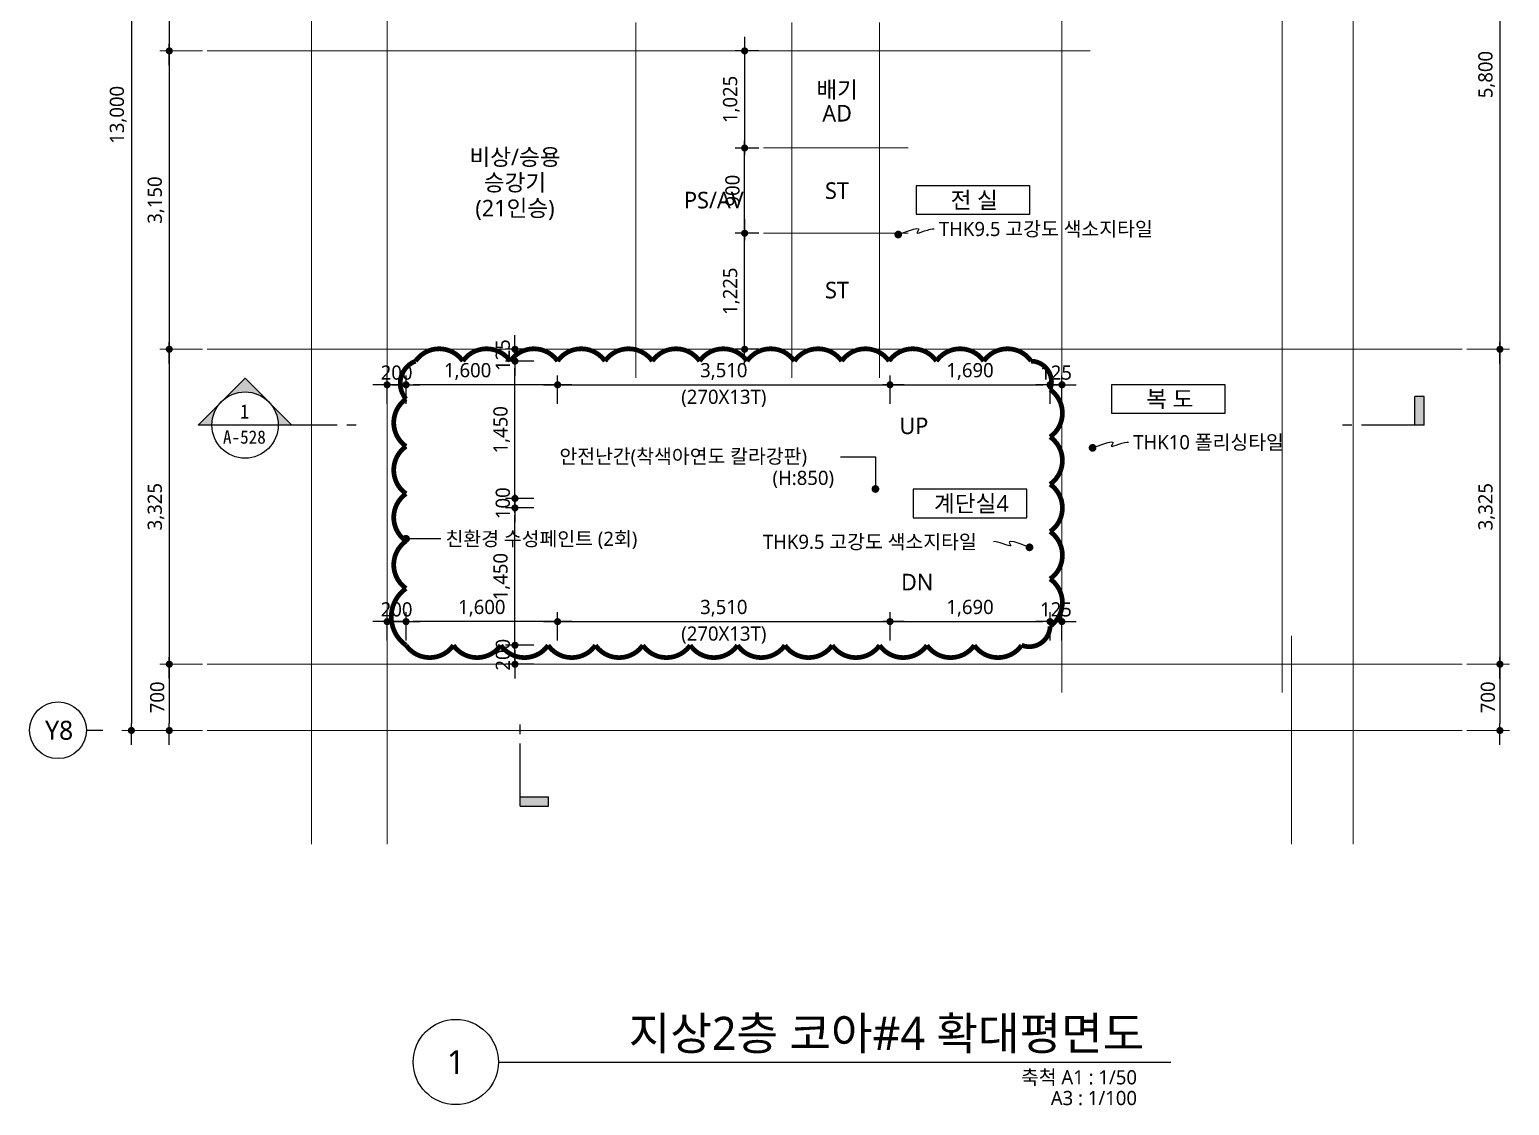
# Model space of a CAD drawing. Header units: millimetres. Extents: x 1424731 to 1631737, y 707248 to 849681.
# Drawn here: x 1509412 to 1525037, y 747948 to 759306 of the extents above; entities that cross this region are included whole.
import ezdxf
from ezdxf.enums import TextEntityAlignment as Align

# ---------------------------------------------------------------- set-up
doc = ezdxf.new("R2010")
doc.units = ezdxf.units.MM
doc.header["$MEASUREMENT"] = 0
doc.linetypes.add('CEN', pattern=[62, 60, -1, 0, -1])
doc.layers.get('0').update_dxf_attribs({"linetype": 'CONTINUOUS'})
for name, color, linetype, lineweight in [('A-AXIS-BUBL', 7, 'CONTINUOUS', 25), ('A-CNTL', 1, 'CEN', 15), ('A-DIMS', 7, 'CONTINUOUS', 25), ('A-MKXS-LEAD', 7, 'CONTINUOUS', 25), ('A-MKXS-MAK1', 3, 'CONTINUOUS', 25), ('A-MKXS-TEXT1', 3, 'CONTINUOUS', 25), ('A-MKXS-TEXT2', 7, 'CONTINUOUS', 25), ('A-MKXX-NAME', 3, 'CONTINUOUS', 25), ('A-MKXX-SYMB', 7, 'CONTINUOUS', 25), ('A-XXXX-SYMB', 7, 'CONTINUOUS', 25), ('A-XXXX-TXT1', 3, 'CONTINUOUS', 25), ('A-XXXX-TXT2', 3, 'CONTINUOUS', 25), ('REV-202205', 20, 'CONTINUOUS', 25)]:
    doc.layers.add(name, color=color, linetype=linetype, lineweight=lineweight)
doc.styles.add('HY울릉도L', font='')
doc.styles.add('돋움체', font='')
doc.styles.add('맑은고딕', font='malgun.ttf')
doc.styles.get('HY울릉도L').set_extended_font_data('HYwulM')
doc.styles.get('돋움체').set_extended_font_data('DotumChe')
doc.dimstyles.new('CDIM', dxfattribs={"dimtxt": 3, "dimasz": 1.5, "dimexe": 2, "dimexo": 1, "dimgap": 1, "dimtad": 1, "dimdec": 0, "dimrnd": 0.5, "dimzin": 0, "dimdsep": 32, "dimlunit": 6, "dimtxsty": 'HY울릉도L', "dimblk1": '_CIDOT', "dimblk2": '_CIDOT', "dimsah": 1, "dimcen": 5.5, "dimclrd": 2, "dimclre": 2, "dimclrt": 7, "dimadec": 0, "dimazin": 0, "dimtfac": 1, "dimtdec": 0, "dimtix": 1, "dimtmove": 2, "dimatfit": 1, "dimldrblk": '_CIDOT', "dimfxl": 1, "dimtolj": 1, "dimtzin": 0, "dimlwd": -1, "dimarcsym": 0})

# ---------------------------------------------------------------- blocks, each defined once
blk = doc.blocks.new('_CIDOT')
at = {"color": 0, "linetype": 'ByBlock'}
blk.add_line((2, 0), (-1, 0), dxfattribs=at)
at = {"color": 0, "linetype": 'ByBlock', "const_width": 0.5}
blk.add_lwpolyline([(-0.25, 0, 1), (0.25, 0, 1)], format="xyb", close=True, dxfattribs=at)
blk = doc.blocks.new('*D522')
at = {"layer": 'A-DIMS', "lineweight": -2, "transparency": 16777216}
for p, q in [((-1150, 0), (-1600, 0)), ((-1150, -300), (-1600, -300))]:
    blk.add_line(p, q, dxfattribs=at)
at = {"layer": 'A-DIMS', "transparency": 16777216}
for p, q in [((-1500, 75), (-1500, 150)), ((-1500, 0), (-1500, -300)), ((-1500, -375), (-1500, -450))]:
    blk.add_line(p, q, dxfattribs=at)
at = {"layer": 'A-DIMS', "transparency": 16777216, "xscale": 75, "yscale": 75, "zscale": 75}
for p, rotation in [((-1500, 0), 270), ((-1500, -300), 90)]:
    blk.add_blockref('_CIDOT', p, dxfattribs=dict(at, rotation=rotation))
at = {"layer": 'A-DIMS', "color": 3, "transparency": 16777216, "insert": (-1627, -150), "char_height": 150, "attachment_point": 5, "rotation": 90, "style": '맑은고딕'}
blk.add_mtext('\\A1;300', dxfattribs=at)
blk = doc.blocks.new('*D523')
at = {"layer": 'A-DIMS', "lineweight": -2, "transparency": 16777216}
for p, q in [((800, 1650), (800, 2100)), ((6075, 1650), (6075, 2100))]:
    blk.add_line(p, q, dxfattribs=at)
at = {"layer": 'A-DIMS', "transparency": 16777216}
blk.add_line((875, 2000), (6000, 2000), dxfattribs=at)
at = {"layer": 'A-DIMS', "transparency": 16777216, "xscale": 75, "yscale": 75, "zscale": 75, "rotation": 180}
blk.add_blockref('_CIDOT', (800, 2000), dxfattribs=at)
at = {"layer": 'A-DIMS', "transparency": 16777216, "xscale": 75, "yscale": 75, "zscale": 75}
blk.add_blockref('_CIDOT', (6075, 2000), dxfattribs=at)
at = {"layer": 'A-DIMS', "color": 3, "transparency": 16777216, "insert": (3437, 2140), "char_height": 150, "attachment_point": 5, "style": '맑은고딕'}
blk.add_mtext('\\A1;5,275', dxfattribs=at)
blk = doc.blocks.new('*D524')
at = {"layer": 'A-DIMS', "lineweight": -2, "transparency": 16777216}
for p, q in [((0, 1650), (0, 2500)), ((11000, 1650), (11000, 2500))]:
    blk.add_line(p, q, dxfattribs=at)
at = {"layer": 'A-DIMS', "transparency": 16777216}
blk.add_line((75, 2400), (10925, 2400), dxfattribs=at)
at = {"layer": 'A-DIMS', "transparency": 16777216, "xscale": 75, "yscale": 75, "zscale": 75, "rotation": 180}
blk.add_blockref('_CIDOT', (0, 2400), dxfattribs=at)
at = {"layer": 'A-DIMS', "transparency": 16777216, "xscale": 75, "yscale": 75, "zscale": 75}
blk.add_blockref('_CIDOT', (11000, 2400), dxfattribs=at)
at = {"layer": 'A-DIMS', "color": 3, "transparency": 16777216, "insert": (5500, 2540), "char_height": 150, "attachment_point": 5, "style": '맑은고딕'}
blk.add_mtext('\\A1;11,000', dxfattribs=at)
blk = doc.blocks.new('*D525')
at = {"layer": 'A-DIMS', "lineweight": -2, "transparency": 16777216}
for p, q in [((0, 1650), (0, 2100)), ((800, 1650), (800, 2100))]:
    blk.add_line(p, q, dxfattribs=at)
at = {"layer": 'A-DIMS', "transparency": 16777216}
blk.add_line((75, 2000), (725, 2000), dxfattribs=at)
at = {"layer": 'A-DIMS', "transparency": 16777216, "xscale": 75, "yscale": 75, "zscale": 75, "rotation": 180}
blk.add_blockref('_CIDOT', (0, 2000), dxfattribs=at)
at = {"layer": 'A-DIMS', "transparency": 16777216, "xscale": 75, "yscale": 75, "zscale": 75}
blk.add_blockref('_CIDOT', (800, 2000), dxfattribs=at)
at = {"layer": 'A-DIMS', "color": 3, "transparency": 16777216, "insert": (400, 2127), "char_height": 150, "attachment_point": 5, "style": '맑은고딕'}
blk.add_mtext('\\A1;800', dxfattribs=at)
blk = doc.blocks.new('*D526')
at = {"layer": 'A-DIMS', "lineweight": -2, "transparency": 16777216}
for p, q in [((6075, 1650), (6075, 2100)), ((10250, 1650), (10250, 2100))]:
    blk.add_line(p, q, dxfattribs=at)
at = {"layer": 'A-DIMS', "transparency": 16777216}
blk.add_line((6150, 2000), (10175, 2000), dxfattribs=at)
at = {"layer": 'A-DIMS', "transparency": 16777216, "xscale": 75, "yscale": 75, "zscale": 75, "rotation": 180}
blk.add_blockref('_CIDOT', (6075, 2000), dxfattribs=at)
at = {"layer": 'A-DIMS', "transparency": 16777216, "xscale": 75, "yscale": 75, "zscale": 75}
blk.add_blockref('_CIDOT', (10250, 2000), dxfattribs=at)
at = {"layer": 'A-DIMS', "color": 3, "transparency": 16777216, "insert": (8162, 2140), "char_height": 150, "attachment_point": 5, "style": '맑은고딕'}
blk.add_mtext('\\A1;4,175', dxfattribs=at)
blk = doc.blocks.new('*D527')
at = {"layer": 'A-DIMS', "lineweight": -2, "transparency": 16777216}
for p, q in [((10250, 1650), (10250, 2100)), ((11000, 1650), (11000, 2100))]:
    blk.add_line(p, q, dxfattribs=at)
at = {"layer": 'A-DIMS', "transparency": 16777216}
blk.add_line((10325, 2000), (10925, 2000), dxfattribs=at)
at = {"layer": 'A-DIMS', "transparency": 16777216, "xscale": 75, "yscale": 75, "zscale": 75, "rotation": 180}
blk.add_blockref('_CIDOT', (10250, 2000), dxfattribs=at)
at = {"layer": 'A-DIMS', "transparency": 16777216, "xscale": 75, "yscale": 75, "zscale": 75}
blk.add_blockref('_CIDOT', (11000, 2000), dxfattribs=at)
at = {"layer": 'A-DIMS', "color": 3, "transparency": 16777216, "insert": (10625, 2127), "char_height": 150, "attachment_point": 5, "style": '맑은고딕'}
blk.add_mtext('\\A1;750', dxfattribs=at)
blk = doc.blocks.new('*D528')
at = {"layer": 'A-DIMS', "lineweight": -2, "transparency": 16777216}
for p, q in [((-1150, 0), (-2000, 0)), ((-1150, -13000), (-2000, -13000))]:
    blk.add_line(p, q, dxfattribs=at)
at = {"layer": 'A-DIMS', "transparency": 16777216}
blk.add_line((-1900, -75), (-1900, -12925), dxfattribs=at)
at = {"layer": 'A-DIMS', "transparency": 16777216, "xscale": 75, "yscale": 75, "zscale": 75}
for p, rotation in [((-1900, 0), 90), ((-1900, -13000), 270)]:
    blk.add_blockref('_CIDOT', p, dxfattribs=dict(at, rotation=rotation))
at = {"layer": 'A-DIMS', "color": 3, "transparency": 16777216, "insert": (-2040, -6500), "char_height": 150, "attachment_point": 5, "rotation": 90, "style": '맑은고딕'}
blk.add_mtext('\\A1;13,000', dxfattribs=at)
blk = doc.blocks.new('*D529')
at = {"layer": 'A-DIMS', "lineweight": -2, "transparency": 16777216}
for p, q in [((-1150, -300), (-1600, -300)), ((-1150, -3175), (-1600, -3175))]:
    blk.add_line(p, q, dxfattribs=at)
at = {"layer": 'A-DIMS', "transparency": 16777216}
blk.add_line((-1500, -375), (-1500, -3100), dxfattribs=at)
at = {"layer": 'A-DIMS', "transparency": 16777216, "xscale": 75, "yscale": 75, "zscale": 75}
for p, rotation in [((-1500, -300), 90), ((-1500, -3175), 270)]:
    blk.add_blockref('_CIDOT', p, dxfattribs=dict(at, rotation=rotation))
at = {"layer": 'A-DIMS', "color": 3, "transparency": 16777216, "insert": (-1640, -1737), "char_height": 150, "attachment_point": 5, "rotation": 90, "style": '맑은고딕'}
blk.add_mtext('\\A1;2,875', dxfattribs=at)
blk = doc.blocks.new('*D530')
at = {"layer": 'A-DIMS', "lineweight": -2, "transparency": 16777216}
for p, q in [((-1150, -3175), (-1600, -3175)), ((-1150, -5825), (-1600, -5825))]:
    blk.add_line(p, q, dxfattribs=at)
at = {"layer": 'A-DIMS', "transparency": 16777216}
blk.add_line((-1500, -3250), (-1500, -5750), dxfattribs=at)
at = {"layer": 'A-DIMS', "transparency": 16777216, "xscale": 75, "yscale": 75, "zscale": 75}
for p, rotation in [((-1500, -3175), 90), ((-1500, -5825), 270)]:
    blk.add_blockref('_CIDOT', p, dxfattribs=dict(at, rotation=rotation))
at = {"layer": 'A-DIMS', "color": 3, "transparency": 16777216, "insert": (-1640, -4500), "char_height": 150, "attachment_point": 5, "rotation": 90, "style": '맑은고딕'}
blk.add_mtext('\\A1;2,650', dxfattribs=at)
blk = doc.blocks.new('*D531')
at = {"layer": 'A-DIMS', "lineweight": -2, "transparency": 16777216}
for p, q in [((-1150, -5825), (-1600, -5825)), ((-1150, -8975), (-1600, -8975))]:
    blk.add_line(p, q, dxfattribs=at)
at = {"layer": 'A-DIMS', "transparency": 16777216}
blk.add_line((-1500, -5900), (-1500, -8900), dxfattribs=at)
at = {"layer": 'A-DIMS', "transparency": 16777216, "xscale": 75, "yscale": 75, "zscale": 75}
for p, rotation in [((-1500, -5825), 90), ((-1500, -8975), 270)]:
    blk.add_blockref('_CIDOT', p, dxfattribs=dict(at, rotation=rotation))
at = {"layer": 'A-DIMS', "color": 3, "transparency": 16777216, "insert": (-1640, -7400), "char_height": 150, "attachment_point": 5, "rotation": 90, "style": '맑은고딕'}
blk.add_mtext('\\A1;3,150', dxfattribs=at)
blk = doc.blocks.new('*D532')
at = {"layer": 'A-DIMS', "lineweight": -2, "transparency": 16777216}
for p, q in [((-1150, -8975), (-1600, -8975)), ((-1150, -12300), (-1600, -12300))]:
    blk.add_line(p, q, dxfattribs=at)
at = {"layer": 'A-DIMS', "transparency": 16777216}
blk.add_line((-1500, -9050), (-1500, -12225), dxfattribs=at)
at = {"layer": 'A-DIMS', "transparency": 16777216, "xscale": 75, "yscale": 75, "zscale": 75}
for p, rotation in [((-1500, -8975), 90), ((-1500, -12300), 270)]:
    blk.add_blockref('_CIDOT', p, dxfattribs=dict(at, rotation=rotation))
at = {"layer": 'A-DIMS', "color": 3, "transparency": 16777216, "insert": (-1640, -10637), "char_height": 150, "attachment_point": 5, "rotation": 90, "style": '맑은고딕'}
blk.add_mtext('\\A1;3,325', dxfattribs=at)
blk = doc.blocks.new('*D533')
at = {"layer": 'A-DIMS', "lineweight": -2, "transparency": 16777216}
for p, q in [((-1150, -12300), (-1600, -12300)), ((-1150, -13000), (-1600, -13000))]:
    blk.add_line(p, q, dxfattribs=at)
at = {"layer": 'A-DIMS', "transparency": 16777216}
blk.add_line((-1500, -12375), (-1500, -12925), dxfattribs=at)
at = {"layer": 'A-DIMS', "transparency": 16777216, "xscale": 75, "yscale": 75, "zscale": 75}
for p, rotation in [((-1500, -12300), 90), ((-1500, -13000), 270)]:
    blk.add_blockref('_CIDOT', p, dxfattribs=dict(at, rotation=rotation))
at = {"layer": 'A-DIMS', "color": 3, "transparency": 16777216, "insert": (-1627, -12650), "char_height": 150, "attachment_point": 5, "rotation": 90, "style": '맑은고딕'}
blk.add_mtext('\\A1;700', dxfattribs=at)
blk = doc.blocks.new('*D534')
at = {"layer": 'A-DIMS', "transparency": 16777216}
for p, q in [((12550, 75), (12550, 150)), ((12550, 0), (12550, -300)), ((12550, -375), (12550, -450))]:
    blk.add_line(p, q, dxfattribs=at)
at = {"layer": 'A-DIMS', "lineweight": -2, "transparency": 16777216}
for p, q in [((12200, 0), (12650, 0)), ((12200, -300), (12650, -300))]:
    blk.add_line(p, q, dxfattribs=at)
at = {"layer": 'A-DIMS', "transparency": 16777216, "xscale": 75, "yscale": 75, "zscale": 75}
for p, rotation in [((12550, 0), 270), ((12550, -300), 90)]:
    blk.add_blockref('_CIDOT', p, dxfattribs=dict(at, rotation=rotation))
at = {"layer": 'A-DIMS', "color": 3, "transparency": 16777216, "insert": (12423, -150), "char_height": 150, "attachment_point": 5, "rotation": 90, "style": '맑은고딕'}
blk.add_mtext('\\A1;300', dxfattribs=at)
blk = doc.blocks.new('*D535')
at = {"layer": 'A-DIMS', "lineweight": -2, "transparency": 16777216}
for p, q in [((12200, -300), (12650, -300)), ((12200, -3175), (12650, -3175))]:
    blk.add_line(p, q, dxfattribs=at)
at = {"layer": 'A-DIMS', "transparency": 16777216}
blk.add_line((12550, -375), (12550, -3100), dxfattribs=at)
at = {"layer": 'A-DIMS', "transparency": 16777216, "xscale": 75, "yscale": 75, "zscale": 75}
for p, rotation in [((12550, -300), 90), ((12550, -3175), 270)]:
    blk.add_blockref('_CIDOT', p, dxfattribs=dict(at, rotation=rotation))
at = {"layer": 'A-DIMS', "color": 3, "transparency": 16777216, "insert": (12410, -1737), "char_height": 150, "attachment_point": 5, "rotation": 90, "style": '맑은고딕'}
blk.add_mtext('\\A1;2,875', dxfattribs=at)
blk = doc.blocks.new('*D536')
at = {"layer": 'A-DIMS', "lineweight": -2, "transparency": 16777216}
for p, q in [((12200, -3175), (12650, -3175)), ((12200, -8975), (12650, -8975))]:
    blk.add_line(p, q, dxfattribs=at)
at = {"layer": 'A-DIMS', "transparency": 16777216}
blk.add_line((12550, -3250), (12550, -8900), dxfattribs=at)
at = {"layer": 'A-DIMS', "transparency": 16777216, "xscale": 75, "yscale": 75, "zscale": 75}
for p, rotation in [((12550, -3175), 90), ((12550, -8975), 270)]:
    blk.add_blockref('_CIDOT', p, dxfattribs=dict(at, rotation=rotation))
at = {"layer": 'A-DIMS', "color": 3, "transparency": 16777216, "insert": (12410, -6075), "char_height": 150, "attachment_point": 5, "rotation": 90, "style": '맑은고딕'}
blk.add_mtext('\\A1;5,800', dxfattribs=at)
blk = doc.blocks.new('*D537')
at = {"layer": 'A-DIMS', "lineweight": -2, "transparency": 16777216}
for p, q in [((12200, -8975), (12650, -8975)), ((12200, -12300), (12650, -12300))]:
    blk.add_line(p, q, dxfattribs=at)
at = {"layer": 'A-DIMS', "transparency": 16777216}
blk.add_line((12550, -9050), (12550, -12225), dxfattribs=at)
at = {"layer": 'A-DIMS', "transparency": 16777216, "xscale": 75, "yscale": 75, "zscale": 75}
for p, rotation in [((12550, -8975), 90), ((12550, -12300), 270)]:
    blk.add_blockref('_CIDOT', p, dxfattribs=dict(at, rotation=rotation))
at = {"layer": 'A-DIMS', "color": 3, "transparency": 16777216, "insert": (12410, -10637), "char_height": 150, "attachment_point": 5, "rotation": 90, "style": '맑은고딕'}
blk.add_mtext('\\A1;3,325', dxfattribs=at)
blk = doc.blocks.new('*D538')
at = {"layer": 'A-DIMS', "lineweight": -2, "transparency": 16777216}
for p, q in [((12200, -12300), (12650, -12300)), ((12200, -13000), (12650, -13000))]:
    blk.add_line(p, q, dxfattribs=at)
at = {"layer": 'A-DIMS', "transparency": 16777216}
blk.add_line((12550, -12375), (12550, -12925), dxfattribs=at)
at = {"layer": 'A-DIMS', "transparency": 16777216, "xscale": 75, "yscale": 75, "zscale": 75}
for p, rotation in [((12550, -12300), 90), ((12550, -13000), 270)]:
    blk.add_blockref('_CIDOT', p, dxfattribs=dict(at, rotation=rotation))
at = {"layer": 'A-DIMS', "color": 3, "transparency": 16777216, "insert": (12423, -12650), "char_height": 150, "attachment_point": 5, "rotation": 90, "style": '맑은고딕'}
blk.add_mtext('\\A1;700', dxfattribs=at)
blk = doc.blocks.new('CORE 4- 단면')
at = {"layer": 'A-MKXS-MAK1'}
h = blk.add_hatch(color=256, dxfattribs=at)
h.paths.add_polyline_path([(3895, 11325), (3647, 11078, 0.414214), (3647, 11572)])
h.paths.add_polyline_path([(3647, 11078), (3400, 10830), (3400, 10975, 0.198912)])
h.paths.add_polyline_path([(3647, 11572, 0.198912), (3400, 11675), (3400, 11820)])
h = blk.add_hatch(color=256, dxfattribs=at)
h.paths.add_polyline_path([(495, 845), (742, 597, 0.414214), (247, 597)])
h.paths.add_polyline_path([(742, 597), (990, 350), (845, 350, 0.198912)])
h.paths.add_polyline_path([(247, 597, 0.198912), (145, 350), (0, 350)])
for points in [[(12845, 650), (12945, 650), (12945, 350), (12845, 350)], [(3700, -3575), (3700, -3675), (3400, -3675), (3400, -3575)]]:
    blk.add_hatch(color=256, dxfattribs=at).paths.add_polyline_path(points)
for p, q in [((3400, 11820), (3895, 11325)), ((3400, 10352), (3400, 11820)), ((3400, 10830), (3895, 11325)), ((3400, 10152), (3400, 10252)), ((0, 350), (495, 845)), ((990, 350), (495, 845)), ((12945, 650), (12845, 650)), ((12845, 350), (12845, 650)), ((12945, 350), (12945, 650)), ((1468, 350), (0, 350)), ((1668, 350), (1568, 350)), ((12182, 350), (12082, 350)), ((12945, 350), (12282, 350)), ((3400, -2912), (3400, -2812)), ((3400, -3675), (3400, -3012)), ((3400, -3575), (3700, -3575)), ((3700, -3675), (3700, -3575)), ((3400, -3675), (3700, -3675))]:
    blk.add_line(p, q, dxfattribs=at)
for centre in [(3400, 11325), (495, 350)]:
    blk.add_circle(centre, 350, dxfattribs=at)
at = {"layer": 'A-MKXS-TEXT2', "style": '돋움체'}
for s, height, p in [('A-529', 140, (3272, 11332)), ('1', 150, (3544, 11329))]:
    blk.add_text(s, height=height, rotation=270, dxfattribs=at).set_placement(p, align=Align.MIDDLE)
for s, height, p in [('1', 150, (491, 494)), ('A-528', 140, (488, 222))]:
    blk.add_text(s, height=height, dxfattribs=at).set_placement(p, align=Align.MIDDLE)
blk = doc.blocks.new('*D271')
at = {"layer": 'A-DIMS', "transparency": 16777216}
for p, q in [((1514537, 754431), (1514537, 754506)), ((1514537, 754356), (1514537, 754256)), ((1514537, 754181), (1514537, 754106))]:
    blk.add_line(p, q, dxfattribs=at)
at = {"layer": 'A-DIMS', "lineweight": -2, "transparency": 16777216}
for p, q in [((1514737, 754356), (1514437, 754356)), ((1514737, 754256), (1514437, 754256))]:
    blk.add_line(p, q, dxfattribs=at)
at = {"layer": 'A-DIMS', "transparency": 16777216, "xscale": 75, "yscale": 75, "zscale": 75}
for p, rotation in [((1514537, 754356), 270), ((1514537, 754256), 90)]:
    blk.add_blockref('_CIDOT', p, dxfattribs=dict(at, rotation=rotation))
at = {"layer": 'A-DIMS', "color": 3, "transparency": 16777216, "insert": (1514409, 754306), "char_height": 150, "attachment_point": 5, "rotation": 90, "style": '맑은고딕'}
blk.add_mtext('\\A1;100', dxfattribs=at)
blk = doc.blocks.new('*D272')
at = {"layer": 'A-DIMS', "lineweight": -2, "transparency": 16777216}
for p, q in [((1514737, 755806), (1514437, 755806)), ((1514737, 754356), (1514437, 754356))]:
    blk.add_line(p, q, dxfattribs=at)
at = {"layer": 'A-DIMS', "transparency": 16777216}
blk.add_line((1514537, 754431), (1514537, 755731), dxfattribs=at)
at = {"layer": 'A-DIMS', "transparency": 16777216, "xscale": 75, "yscale": 75, "zscale": 75}
for p, rotation in [((1514537, 755806), 90), ((1514537, 754356), 270)]:
    blk.add_blockref('_CIDOT', p, dxfattribs=dict(at, rotation=rotation))
at = {"layer": 'A-DIMS', "color": 3, "transparency": 16777216, "insert": (1514397, 755081), "char_height": 150, "attachment_point": 5, "rotation": 90, "style": '맑은고딕'}
blk.add_mtext('\\A1;1,450', dxfattribs=at)
blk = doc.blocks.new('*D273')
at = {"layer": 'A-DIMS', "transparency": 16777216}
for p, q in [((1514537, 752881), (1514537, 752956)), ((1514537, 752606), (1514537, 752806)), ((1514537, 752531), (1514537, 752456))]:
    blk.add_line(p, q, dxfattribs=at)
at = {"layer": 'A-DIMS', "lineweight": -2, "transparency": 16777216}
for p, q in [((1514737, 752806), (1514437, 752806)), ((1514737, 752606), (1514437, 752606))]:
    blk.add_line(p, q, dxfattribs=at)
at = {"layer": 'A-DIMS', "transparency": 16777216, "xscale": 75, "yscale": 75, "zscale": 75}
for p, rotation in [((1514537, 752806), 270), ((1514537, 752606), 90)]:
    blk.add_blockref('_CIDOT', p, dxfattribs=dict(at, rotation=rotation))
at = {"layer": 'A-DIMS', "color": 3, "transparency": 16777216, "insert": (1514410, 752706), "char_height": 150, "attachment_point": 5, "rotation": 90, "style": '맑은고딕'}
blk.add_mtext('\\A1;200', dxfattribs=at)
blk = doc.blocks.new('*D274')
at = {"layer": 'A-DIMS', "transparency": 16777216}
for p, q in [((1514537, 756006), (1514537, 756081)), ((1514537, 755806), (1514537, 755931)), ((1514537, 755731), (1514537, 755656))]:
    blk.add_line(p, q, dxfattribs=at)
at = {"layer": 'A-DIMS', "lineweight": -2, "transparency": 16777216}
for p, q in [((1514737, 755931), (1514437, 755931)), ((1514737, 755806), (1514437, 755806))]:
    blk.add_line(p, q, dxfattribs=at)
at = {"layer": 'A-DIMS', "transparency": 16777216, "xscale": 75, "yscale": 75, "zscale": 75}
for p, rotation in [((1514537, 755931), 270), ((1514537, 755806), 90)]:
    blk.add_blockref('_CIDOT', p, dxfattribs=dict(at, rotation=rotation))
at = {"layer": 'A-DIMS', "color": 3, "transparency": 16777216, "insert": (1514409, 755869), "char_height": 150, "attachment_point": 5, "rotation": 90, "style": '맑은고딕'}
blk.add_mtext('\\A1;125', dxfattribs=at)
blk = doc.blocks.new('*D275')
at = {"layer": 'A-DIMS', "lineweight": -2, "transparency": 16777216}
for p, q in [((1514987, 752856), (1514987, 753156)), ((1518497, 752856), (1518497, 753156))]:
    blk.add_line(p, q, dxfattribs=at)
at = {"layer": 'A-DIMS', "transparency": 16777216}
blk.add_line((1515062, 753056), (1518422, 753056), dxfattribs=at)
at = {"layer": 'A-DIMS', "transparency": 16777216, "xscale": 75, "yscale": 75, "zscale": 75, "rotation": 180}
blk.add_blockref('_CIDOT', (1514987, 753056), dxfattribs=at)
at = {"layer": 'A-DIMS', "transparency": 16777216, "xscale": 75, "yscale": 75, "zscale": 75}
blk.add_blockref('_CIDOT', (1518497, 753056), dxfattribs=at)
at = {"layer": 'A-DIMS', "color": 3, "transparency": 16777216, "char_height": 150, "attachment_point": 5, "style": '맑은고딕'}
for s, insert in [('\\A1;3,510', (1516742, 753197)), ('\\A1;(270X13T)', (1516742, 752913))]:
    blk.add_mtext(s, dxfattribs=dict(at, insert=insert))
blk = doc.blocks.new('*D276')
at = {"layer": 'A-DIMS', "lineweight": -2, "transparency": 16777216}
for p, q in [((1514987, 755356), (1514987, 755656)), ((1518497, 755356), (1518497, 755656))]:
    blk.add_line(p, q, dxfattribs=at)
at = {"layer": 'A-DIMS', "transparency": 16777216}
blk.add_line((1515062, 755556), (1518422, 755556), dxfattribs=at)
at = {"layer": 'A-DIMS', "transparency": 16777216, "xscale": 75, "yscale": 75, "zscale": 75, "rotation": 180}
blk.add_blockref('_CIDOT', (1514987, 755556), dxfattribs=at)
at = {"layer": 'A-DIMS', "transparency": 16777216, "xscale": 75, "yscale": 75, "zscale": 75}
blk.add_blockref('_CIDOT', (1518497, 755556), dxfattribs=at)
at = {"layer": 'A-DIMS', "color": 3, "transparency": 16777216, "char_height": 150, "attachment_point": 5, "style": '맑은고딕'}
for s, insert in [('\\A1;3,510', (1516742, 755697)), ('\\A1;(270X13T)', (1516742, 755413))]:
    blk.add_mtext(s, dxfattribs=dict(at, insert=insert))
blk = doc.blocks.new('*D277')
at = {"layer": 'A-DIMS', "lineweight": -2, "transparency": 16777216}
for p, q in [((1518497, 755406), (1518497, 755656)), ((1520187, 755356), (1520187, 755656))]:
    blk.add_line(p, q, dxfattribs=at)
at = {"layer": 'A-DIMS', "transparency": 16777216}
blk.add_line((1518572, 755556), (1520112, 755556), dxfattribs=at)
at = {"layer": 'A-DIMS', "transparency": 16777216, "xscale": 75, "yscale": 75, "zscale": 75, "rotation": 180}
blk.add_blockref('_CIDOT', (1518497, 755556), dxfattribs=at)
at = {"layer": 'A-DIMS', "transparency": 16777216, "xscale": 75, "yscale": 75, "zscale": 75}
blk.add_blockref('_CIDOT', (1520187, 755556), dxfattribs=at)
at = {"layer": 'A-DIMS', "color": 3, "transparency": 16777216, "insert": (1519342, 755697), "char_height": 150, "attachment_point": 5, "style": '맑은고딕'}
blk.add_mtext('\\A1;1,690', dxfattribs=at)
blk = doc.blocks.new('*D278')
at = {"layer": 'A-DIMS', "lineweight": -2, "transparency": 16777216}
for p, q in [((1513387, 755356), (1513387, 755656)), ((1514987, 755356), (1514987, 755656))]:
    blk.add_line(p, q, dxfattribs=at)
at = {"layer": 'A-DIMS', "transparency": 16777216}
blk.add_line((1514912, 755556), (1513462, 755556), dxfattribs=at)
at = {"layer": 'A-DIMS', "transparency": 16777216, "xscale": 75, "yscale": 75, "zscale": 75, "rotation": 180}
blk.add_blockref('_CIDOT', (1513387, 755556), dxfattribs=at)
at = {"layer": 'A-DIMS', "transparency": 16777216, "xscale": 75, "yscale": 75, "zscale": 75}
blk.add_blockref('_CIDOT', (1514987, 755556), dxfattribs=at)
at = {"layer": 'A-DIMS', "color": 3, "transparency": 16777216, "insert": (1514037, 755697), "char_height": 150, "attachment_point": 5, "style": '맑은고딕'}
blk.add_mtext('\\A1;1,600', dxfattribs=at)
blk = doc.blocks.new('*D279')
at = {"layer": 'A-DIMS', "lineweight": -2, "transparency": 16777216}
for p, q in [((1513387, 752856), (1513387, 753156)), ((1514987, 752856), (1514987, 753156))]:
    blk.add_line(p, q, dxfattribs=at)
at = {"layer": 'A-DIMS', "transparency": 16777216}
blk.add_line((1514912, 753056), (1513462, 753056), dxfattribs=at)
at = {"layer": 'A-DIMS', "transparency": 16777216, "xscale": 75, "yscale": 75, "zscale": 75, "rotation": 180}
blk.add_blockref('_CIDOT', (1513387, 753056), dxfattribs=at)
at = {"layer": 'A-DIMS', "transparency": 16777216, "xscale": 75, "yscale": 75, "zscale": 75}
blk.add_blockref('_CIDOT', (1514987, 753056), dxfattribs=at)
at = {"layer": 'A-DIMS', "color": 3, "transparency": 16777216, "insert": (1514187, 753197), "char_height": 150, "attachment_point": 5, "style": '맑은고딕'}
blk.add_mtext('\\A1;1,600', dxfattribs=at)
blk = doc.blocks.new('*D280')
at = {"layer": 'A-DIMS', "lineweight": -2, "transparency": 16777216}
for p, q in [((1518497, 752906), (1518497, 753156)), ((1520187, 752856), (1520187, 753156))]:
    blk.add_line(p, q, dxfattribs=at)
at = {"layer": 'A-DIMS', "transparency": 16777216}
blk.add_line((1518572, 753056), (1520112, 753056), dxfattribs=at)
at = {"layer": 'A-DIMS', "transparency": 16777216, "xscale": 75, "yscale": 75, "zscale": 75, "rotation": 180}
blk.add_blockref('_CIDOT', (1518497, 753056), dxfattribs=at)
at = {"layer": 'A-DIMS', "transparency": 16777216, "xscale": 75, "yscale": 75, "zscale": 75}
blk.add_blockref('_CIDOT', (1520187, 753056), dxfattribs=at)
at = {"layer": 'A-DIMS', "color": 3, "transparency": 16777216, "insert": (1519342, 753197), "char_height": 150, "attachment_point": 5, "style": '맑은고딕'}
blk.add_mtext('\\A1;1,690', dxfattribs=at)
blk = doc.blocks.new('*D281')
at = {"layer": 'A-DIMS', "lineweight": -2, "transparency": 16777216}
for p, q in [((1513187, 755356), (1513187, 755656)), ((1513387, 755356), (1513387, 755656))]:
    blk.add_line(p, q, dxfattribs=at)
at = {"layer": 'A-DIMS', "transparency": 16777216}
for p, q in [((1513112, 755556), (1513037, 755556)), ((1513387, 755556), (1513187, 755556)), ((1513462, 755556), (1513537, 755556))]:
    blk.add_line(p, q, dxfattribs=at)
at = {"layer": 'A-DIMS', "transparency": 16777216, "xscale": 75, "yscale": 75, "zscale": 75}
blk.add_blockref('_CIDOT', (1513187, 755556), dxfattribs=at)
at = {"layer": 'A-DIMS', "transparency": 16777216, "xscale": 75, "yscale": 75, "zscale": 75, "rotation": 180}
blk.add_blockref('_CIDOT', (1513387, 755556), dxfattribs=at)
at = {"layer": 'A-DIMS', "color": 3, "transparency": 16777216, "insert": (1513287, 755684), "char_height": 150, "attachment_point": 5, "style": '맑은고딕'}
blk.add_mtext('\\A1;200', dxfattribs=at)
blk = doc.blocks.new('*D282')
at = {"layer": 'A-DIMS', "lineweight": -2, "transparency": 16777216}
for p, q in [((1513187, 752856), (1513187, 753156)), ((1513387, 752856), (1513387, 753156))]:
    blk.add_line(p, q, dxfattribs=at)
at = {"layer": 'A-DIMS', "transparency": 16777216}
for p, q in [((1513112, 753056), (1513037, 753056)), ((1513387, 753056), (1513187, 753056)), ((1513462, 753056), (1513537, 753056))]:
    blk.add_line(p, q, dxfattribs=at)
at = {"layer": 'A-DIMS', "transparency": 16777216, "xscale": 75, "yscale": 75, "zscale": 75}
blk.add_blockref('_CIDOT', (1513187, 753056), dxfattribs=at)
at = {"layer": 'A-DIMS', "transparency": 16777216, "xscale": 75, "yscale": 75, "zscale": 75, "rotation": 180}
blk.add_blockref('_CIDOT', (1513387, 753056), dxfattribs=at)
at = {"layer": 'A-DIMS', "color": 3, "transparency": 16777216, "insert": (1513287, 753184), "char_height": 150, "attachment_point": 5, "style": '맑은고딕'}
blk.add_mtext('\\A1;200', dxfattribs=at)
blk = doc.blocks.new('*D283')
at = {"layer": 'A-DIMS', "lineweight": -2, "transparency": 16777216}
for p, q in [((1520187, 752856), (1520187, 753156)), ((1520312, 752856), (1520312, 753156))]:
    blk.add_line(p, q, dxfattribs=at)
at = {"layer": 'A-DIMS', "transparency": 16777216}
for p, q in [((1520112, 753056), (1520037, 753056)), ((1520187, 753056), (1520312, 753056)), ((1520387, 753056), (1520462, 753056))]:
    blk.add_line(p, q, dxfattribs=at)
at = {"layer": 'A-DIMS', "transparency": 16777216, "xscale": 75, "yscale": 75, "zscale": 75}
blk.add_blockref('_CIDOT', (1520187, 753056), dxfattribs=at)
at = {"layer": 'A-DIMS', "transparency": 16777216, "xscale": 75, "yscale": 75, "zscale": 75, "rotation": 180}
blk.add_blockref('_CIDOT', (1520312, 753056), dxfattribs=at)
at = {"layer": 'A-DIMS', "color": 3, "transparency": 16777216, "insert": (1520249, 753184), "char_height": 150, "attachment_point": 5, "style": '맑은고딕'}
blk.add_mtext('\\A1;125', dxfattribs=at)
blk = doc.blocks.new('*D284')
at = {"layer": 'A-DIMS', "lineweight": -2, "transparency": 16777216}
for p, q in [((1520187, 755356), (1520187, 755656)), ((1520312, 755356), (1520312, 755656))]:
    blk.add_line(p, q, dxfattribs=at)
at = {"layer": 'A-DIMS', "transparency": 16777216}
for p, q in [((1520112, 755556), (1520037, 755556)), ((1520187, 755556), (1520312, 755556)), ((1520387, 755556), (1520462, 755556))]:
    blk.add_line(p, q, dxfattribs=at)
at = {"layer": 'A-DIMS', "transparency": 16777216, "xscale": 75, "yscale": 75, "zscale": 75}
blk.add_blockref('_CIDOT', (1520187, 755556), dxfattribs=at)
at = {"layer": 'A-DIMS', "transparency": 16777216, "xscale": 75, "yscale": 75, "zscale": 75, "rotation": 180}
blk.add_blockref('_CIDOT', (1520312, 755556), dxfattribs=at)
at = {"layer": 'A-DIMS', "color": 3, "transparency": 16777216, "insert": (1520250, 755684), "char_height": 150, "attachment_point": 5, "style": '맑은고딕'}
blk.add_mtext('\\A1;125', dxfattribs=at)
blk = doc.blocks.new('*D572')
at = {"layer": 'A-DIMS', "lineweight": -2, "transparency": 16777216}
for p, q in [((1517112, 757156), (1516862, 757156)), ((1517112, 755931), (1516862, 755931))]:
    blk.add_line(p, q, dxfattribs=at)
at = {"layer": 'A-DIMS', "transparency": 16777216}
blk.add_line((1516962, 756006), (1516962, 757081), dxfattribs=at)
at = {"layer": 'A-DIMS', "transparency": 16777216, "xscale": 75, "yscale": 75, "zscale": 75}
for p, rotation in [((1516962, 757156), 90), ((1516962, 755931), 270)]:
    blk.add_blockref('_CIDOT', p, dxfattribs=dict(at, rotation=rotation))
at = {"layer": 'A-DIMS', "color": 3, "transparency": 16777216, "insert": (1516822, 756544), "char_height": 150, "attachment_point": 5, "rotation": 90, "style": '맑은고딕'}
blk.add_mtext('\\A1;1,225', dxfattribs=at)
blk = doc.blocks.new('*D573')
at = {"layer": 'A-DIMS', "lineweight": -2, "transparency": 16777216}
for p, q in [((1517112, 758056), (1516862, 758056)), ((1517112, 757156), (1516862, 757156))]:
    blk.add_line(p, q, dxfattribs=at)
at = {"layer": 'A-DIMS', "transparency": 16777216}
blk.add_line((1516962, 757231), (1516962, 757981), dxfattribs=at)
at = {"layer": 'A-DIMS', "transparency": 16777216, "xscale": 75, "yscale": 75, "zscale": 75}
for p, rotation in [((1516962, 758056), 90), ((1516962, 757156), 270)]:
    blk.add_blockref('_CIDOT', p, dxfattribs=dict(at, rotation=rotation))
at = {"layer": 'A-DIMS', "color": 3, "transparency": 16777216, "insert": (1516834, 757606), "char_height": 150, "attachment_point": 5, "rotation": 90, "style": '맑은고딕'}
blk.add_mtext('\\A1;900', dxfattribs=at)
blk = doc.blocks.new('*D574')
at = {"layer": 'A-DIMS', "lineweight": -2, "transparency": 16777216}
for p, q in [((1517112, 759081), (1516862, 759081)), ((1517112, 758056), (1516862, 758056))]:
    blk.add_line(p, q, dxfattribs=at)
at = {"layer": 'A-DIMS', "transparency": 16777216}
blk.add_line((1516962, 759006), (1516962, 758131), dxfattribs=at)
at = {"layer": 'A-DIMS', "transparency": 16777216, "xscale": 75, "yscale": 75, "zscale": 75}
for p, rotation in [((1516962, 759081), 90), ((1516962, 758056), 270)]:
    blk.add_blockref('_CIDOT', p, dxfattribs=dict(at, rotation=rotation))
at = {"layer": 'A-DIMS', "color": 3, "transparency": 16777216, "insert": (1516822, 758569), "char_height": 150, "attachment_point": 5, "rotation": 90, "style": '맑은고딕'}
blk.add_mtext('\\A1;1,025', dxfattribs=at)
blk = doc.blocks.new('*D634')
at = {"layer": 'A-DIMS', "lineweight": -2, "transparency": 16777216}
for p, q in [((1514737, 754256), (1514437, 754256)), ((1514737, 752806), (1514437, 752806))]:
    blk.add_line(p, q, dxfattribs=at)
at = {"layer": 'A-DIMS', "transparency": 16777216}
blk.add_line((1514537, 752881), (1514537, 754181), dxfattribs=at)
at = {"layer": 'A-DIMS', "transparency": 16777216, "xscale": 75, "yscale": 75, "zscale": 75}
for p, rotation in [((1514537, 754256), 90), ((1514537, 752806), 270)]:
    blk.add_blockref('_CIDOT', p, dxfattribs=dict(at, rotation=rotation))
at = {"layer": 'A-DIMS', "color": 3, "transparency": 16777216, "insert": (1514397, 753531), "char_height": 150, "attachment_point": 5, "rotation": 90, "style": '맑은고딕'}
blk.add_mtext('\\A1;1,450', dxfattribs=at)
blk = doc.blocks.new('CORE1_GRID')
at = {"layer": 'A-AXIS-BUBL', "ltscale": 0.2}
for p, q in [((0, 2700), (0, 2875)), ((11000, 2700), (11000, 2875)), ((-2200, 0), (-2375, 0)), ((-2200, -13000), (-2375, -13000))]:
    blk.add_line(p, q, dxfattribs=at)
for centre in [(2.9, 3175), (11002.9, 3175), (-2675, 2.9), (-2675, -12997.1)]:
    blk.add_circle(centre, 300, dxfattribs=at)
at = {"layer": 'A-CNTL'}
for p, q in [((0, 1600), (0, -14200)), ((800, 1600), (800, -14200)), ((6075, 1600), (6075, -3500)), ((10250, 1600), (10250, -12600)), ((11000, 1600), (11000, -14200)), ((-1100, 0), (12150, 0)), ((-1100, -300), (12150, -300)), ((7150, -1850), (7150, -3500)), ((7925, -1850), (7925, -12600)), ((5775, -2150), (8225, -2150)), ((-1100, -3175), (12150, -3175)), ((3425, -5525), (3425, -9275)), ((5075, -5525), (5075, -9275)), ((6000, -5525), (6000, -9275)), ((-1100, -5825), (8225, -5825)), ((4775, -6850), (6300, -6850)), ((4775, -7750), (6300, -7750)), ((-1100, -8975), (12150, -8975)), ((10350, -12000), (10350, -14200)), ((-1100, -12300), (12150, -12300)), ((-1100, -13000), (12150, -13000))]:
    blk.add_line(p, q, dxfattribs=at)
at = {"layer": 'A-XXXX-TXT2', "ltscale": 0.2, "style": '맑은고딕'}
for s, p in [('X1', (15, 3174.3)), ('X2', (11015, 3174.3)), ('Y9 ', (-2662.9, 2.3)), ('Y8', (-2662.9, -12997.7))]:
    blk.add_text(s, height=200, dxfattribs=at).set_placement(p, align=Align.MIDDLE)
at = {"layer": 'A-DIMS'}
for base, p1, p2, picture, middle in [((11000, 2400), (0, 1600), (11000, 1600), '*D524', (5500, 2540.5)), ((800, 2000), (0, 1600), (800, 1600), '*D525', (400, 2127.5)), ((6075, 2000), (800, 1600), (6075, 1600), '*D523', (3437.5, 2140.1)), ((10250, 2000), (6075, 1600), (10250, 1600), '*D526', (8162.5, 2140.5)), ((11000, 2000), (10250, 1600), (11000, 1600), '*D527', (10625, 2127.5))]:
    dim = blk.add_linear_dim(base=base, p1=p1, p2=p2, dimstyle='CDIM', override={"dimscale": 50, "dimtxsty": '맑은고딕', "dimclrd": 256, "dimclre": 256, "dimclrt": 3}, dxfattribs=at)
    dim.commit()
    dim.dimension.update_dxf_attribs({"geometry": picture, "text_midpoint": middle})
for base, p1, p2, picture, middle in [((-1900, -13000), (-1100, 0), (-1100, -13000), '*D528', (-2040.5, -6500)), ((-1500, -300), (-1100, 0), (-1100, -300), '*D522', (-1627.5, -150)), ((12550, -300), (12150, 0), (12150, -300), '*D534', (12422.5, -150)), ((-1500, -3175), (-1100, -300), (-1100, -3175), '*D529', (-1640.1, -1737.5)), ((12550, -3175), (12150, -300), (12150, -3175), '*D535', (12409.9, -1737.5)), ((-1500, -5825), (-1100, -3175), (-1100, -5825), '*D530', (-1640.1, -4500)), ((12550, -8975), (12150, -3175), (12150, -8975), '*D536', (12409.9, -6075)), ((-1500, -8975), (-1100, -5825), (-1100, -8975), '*D531', (-1640.5, -7400)), ((-1500, -12300), (-1100, -8975), (-1100, -12300), '*D532', (-1640.1, -10637.5)), ((12550, -12300), (12150, -8975), (12150, -12300), '*D537', (12409.9, -10637.5)), ((-1500, -13000), (-1100, -12300), (-1100, -13000), '*D533', (-1627.5, -12650)), ((12550, -13000), (12150, -12300), (12150, -13000), '*D538', (12422.5, -12650))]:
    dim = blk.add_linear_dim(base=base, p1=p1, p2=p2, angle=90, dimstyle='CDIM', override={"dimscale": 50, "dimtxsty": '맑은고딕', "dimclrd": 256, "dimclre": 256, "dimclrt": 3}, dxfattribs=at)
    dim.commit()
    dim.dimension.update_dxf_attribs({"geometry": picture, "text_midpoint": middle})

msp = doc.modelspace()

# ---------------------------------------------------------------- linework, layer by layer
at = {"layer": 'A-MKXS-LEAD'}
for points in [[(1518583.3, 757142.2), (1518681, 757179.1), (1518744.7, 757199), (1518781, 757205.4), (1518796.4, 757201.9), (1518797.5, 757192), (1518791, 757179.2), (1518783.5, 757167), (1518781.5, 757159), (1518790.2, 757157.6), (1518808.3, 757162), (1518833.2, 757170.2), (1518862.1, 757180.3), (1518892.3, 757190.4), (1518921.1, 757198.6), (1518945.8, 757202.9), (1518963.7, 757201.5)], [(1520635.4, 754890.4), (1520733.1, 754927.2), (1520796.8, 754947.1), (1520833.1, 754953.6), (1520848.5, 754950.1), (1520849.6, 754940.2), (1520843.1, 754927.4), (1520835.6, 754915.2), (1520833.6, 754907.1), (1520842.3, 754905.8), (1520860.4, 754910.2), (1520885.3, 754918.4), (1520914.2, 754928.5), (1520944.4, 754938.6), (1520973.2, 754946.8), (1520997.9, 754951.1), (1521015.7, 754949.6)], [(1517975.8, 754795.5), (1518342.8, 754795.5), (1518342.8, 754456.2)], [(1513754, 753930.4), (1513387, 753930.4), (1513387, 753930.4)], [(1519970.5, 753839.6), (1519872.7, 753876.5), (1519809, 753896.4), (1519772.8, 753902.8), (1519757.4, 753899.3), (1519756.2, 753889.4), (1519762.7, 753876.6), (1519770.3, 753864.4), (1519772.2, 753856.4), (1519763.6, 753855), (1519745.4, 753859.4), (1519720.6, 753867.6), (1519691.7, 753877.7), (1519661.5, 753887.8), (1519632.7, 753896), (1519608, 753900.3), (1519590.1, 753898.9)]]:
    msp.add_lwpolyline(points, dxfattribs=at)
at = {"layer": 'A-MKXS-LEAD', "const_width": 40}
for points in [[(1518563.4, 757144.6, 1), (1518604.8, 757140.5, 1)], [(1520615.5, 754892.8, 1), (1520656.9, 754888.6, 1)], [(1518322.1, 754458.2, 1), (1518363.6, 754454.1, 1)], [(1513366.3, 753932.4, 1), (1513407.7, 753928.3, 1)], [(1519990.4, 753842, -1), (1519948.9, 753837.8, -1)]]:
    msp.add_lwpolyline(points, format="xyb", close=True, dxfattribs=at)
at = {"layer": 'A-MKXX-SYMB'}
for points in [[(1518772, 757356.2), (1519972, 757356.2), (1519972, 757656.2), (1518772, 757656.2)], [(1520837, 755256.2), (1522037, 755256.2), (1522037, 755556.2), (1520837, 755556.2)], [(1518741.5, 754152.9), (1519941.5, 754152.9), (1519941.5, 754452.9), (1518741.5, 754452.9)]]:
    msp.add_lwpolyline(points, close=True, dxfattribs=at)
at = {"layer": 'A-XXXX-SYMB'}
msp.add_line((1514362, 748406.2), (1521462, 748406.2), dxfattribs=at)
msp.add_circle((1513912, 748406.2), 450, dxfattribs=at)
at = {"layer": 'REV-202205', "const_width": 50}
msp.add_lwpolyline([(1513387, 752806.2, 0.5205671), (1513887, 752806.2, 0.5205671), (1514387, 752806.2, 0.5205671), (1514887, 752806.2, 0.5205671), (1515387, 752806.2, 0.5205671), (1515887, 752806.2, 0.5205671), (1516387, 752806.2, 0.5205671), (1516887, 752806.2, 0.5205671), (1517387, 752806.2, 0.5205671), (1517887, 752806.2, 0.5205671), (1518387, 752806.2, 0.5205671), (1518887, 752806.2, 0.5205671), (1519387, 752806.2, 0.5205671), (1519887, 752806.2, 0.5205671), (1520187, 753006.2, 0.5205671), (1520187, 753506.2, 0.5205671), (1520187, 754006.2, 0.5205671), (1520187, 754506.2, 0.5205671), (1520187, 755006.2, 0.5205671), (1520187, 755506.2, 0.5205671), (1519987, 755806.2, 0.5205671), (1519487, 755806.2, 0.5205671), (1518987, 755806.2, 0.5205671), (1518487, 755806.2, 0.5205671), (1517987, 755806.2, 0.5205671), (1517487, 755806.2, 0.5205671), (1516987, 755806.2, 0.5205671), (1516487, 755806.2, 0.5205671), (1515987, 755806.2, 0.5205671), (1515487, 755806.2, 0.5205671), (1514987, 755806.2, 0.5205671), (1514487, 755806.2, 0.5205671), (1513987, 755806.2, 0.5205671), (1513487, 755806.2, 0.5205671), (1513387, 755406.2, 0.5205671), (1513387, 754906.2, 0.5205671), (1513387, 754406.2, 0.5205671), (1513387, 753906.2, 0.5205671), (1513387, 753406.2, 0.5205671)], format="xyb", close=True, dxfattribs=at)

# ---------------------------------------------------------------- block references
msp.add_blockref('CORE 4- 단면', (1511192, 754781.2))
msp.add_blockref('CORE 4- 단면', (1511192, 754781.2))
at = {"layer": 'A-CNTL'}
msp.add_blockref('CORE1_GRID', (1512387, 764906.2), dxfattribs=at)

# ---------------------------------------------------------------- texts
at = {"layer": 'A-MKXS-TEXT1', "style": '맑은고딕'}
for s, p in [('THK9.5 고강도 색소지타일', (1519013.7, 757201.5)), ('THK10 폴리싱타일', (1521065.7, 754949.6)), ('안전난간(착색아연도 칼라강판)', (1515005.9, 754801.3)), ('(H:850)', (1517256.3, 754573.8)), ('친환경 수성페인트 (2회)', (1513804, 753930.4)), ('THK9.5 고강도 색소지타일', (1517155.4, 753898.9))]:
    msp.add_text(s, height=150, dxfattribs=at).set_placement(p, align=Align.MIDDLE_LEFT)
at = {"layer": 'A-MKXX-NAME', "style": '맑은고딕'}
for s, p in [('배기', (1517938.5, 758672.9)), ('AD', (1517938.5, 758422.9)), ('비상/승용', (1514537, 757961.2)), ('승강기', (1514537, 757691.2)), ('ST', (1517937, 757606.2)), ('(21인승)', (1514537, 757421.2)), ('PS/AV', (1516637, 757506.2)), ('전 실', (1519386.5, 757506.2)), ('ST', (1517937, 756556.2)), ('복 도', (1521451.5, 755406.2)), ('UP', (1518749.4, 755123)), ('계단실4', (1519356, 754302.9)), ('DN', (1518783.9, 753473))]:
    msp.add_text(s, height=175, dxfattribs=at).set_placement(p, align=Align.MIDDLE_CENTER)
at = {"layer": 'A-XXXX-TXT1', "style": '맑은고딕'}
msp.add_text('지상2층 코아#4 확대평면도', height=350, dxfattribs=at).set_placement((1521182.8, 748428.8), align=Align.BOTTOM_RIGHT)
msp.add_text('1', height=250, dxfattribs=at).set_placement((1513912, 748406.2), align=Align.MIDDLE)
for s, p in [('축척 A1 : 1/50', (1521104.9, 748320)), ('A3 : 1/100', (1521104.9, 748101.1))]:
    msp.add_text(s, height=150, dxfattribs=at).set_placement(p, align=Align.TOP_RIGHT)

# ---------------------------------------------------------------- dimensions: what is measured, and where the dimension line sits
at = {"layer": 'A-DIMS'}
for base, p1, p2, angle, picture, middle in [((1516962, 758056.2), (1517162, 759081.2), (1517162, 758056.2), 270, '*D574', (1516821.5, 758568.7)), ((1516962, 758056.2), (1517162, 757156.2), (1517162, 758056.2), 90, '*D573', (1516834.5, 757606.2)), ((1516962, 757156.2), (1517162, 755931.2), (1517162, 757156.2), 90, '*D572', (1516821.5, 756543.7)), ((1514537, 755806.3), (1514787, 754356.3), (1514787, 755806.3), 270, '*D272', (1514396.5, 755081.3)), ((1514537, 755931.3), (1514787, 755806.3), (1514787, 755931.3), 270, '*D274', (1514409.1, 755868.8)), ((1513187, 755556.3), (1513387, 755306.3), (1513187, 755306.3), 180, '*D281', (1513287, 755683.8)), ((1520187, 755556.3), (1518497, 755356.3), (1520187, 755306.3), 180, '*D277', (1519342, 755696.8)), ((1514537, 754256.3), (1514787, 752806.3), (1514787, 754256.3), 270, '*D634', (1514396.5, 753531.3)), ((1514537, 754256.3), (1514787, 754356.3), (1514787, 754256.3), 90, '*D271', (1514409.1, 754306.3)), ((1513187, 753056.2), (1513387, 752806.2), (1513187, 752806.2), 180, '*D282', (1513287, 753183.7)), ((1513387, 753056.2), (1514987, 752806.2), (1513387, 752806.2), 180, '*D279', (1514187, 753196.7)), ((1514537, 752806.3), (1514787, 752606.3), (1514787, 752806.3), 270, '*D273', (1514409.5, 752706.3))]:
    dim = msp.add_linear_dim(base=base, p1=p1, p2=p2, angle=angle, dimstyle='CDIM', override={"dimscale": 50, "dimtxsty": '맑은고딕', "dimclrd": 256, "dimclre": 256, "dimclrt": 3}, dxfattribs=at)
    dim.commit()
    dim.dimension.update_dxf_attribs({"geometry": picture, "text_midpoint": middle})
dim = msp.add_linear_dim(base=(1513387, 755556.3), p1=(1514987, 755306.3), p2=(1513387, 755306.3), angle=180, dimstyle='CDIM', override={"dimscale": 50, "dimtxsty": '맑은고딕', "dimclrd": 256, "dimclre": 256, "dimclrt": 3}, dxfattribs=at)
dim.commit()
dim.dimension.update_dxf_attribs({"geometry": '*D278', "text_midpoint": (1514037.5, 755696.8), "dimtype": 160})
for base, p1, p2, text, picture, middle in [((1518497, 755556.3), (1514987, 755306.3), (1518497, 755306.3), '<>\\X(270X13T)', '*D276', (1516742, 755556.3)), ((1520312, 755556.3), (1520187, 755306.3), (1520312, 755306.3), '<>\\X', '*D284', (1520249.5, 755556.3)), ((1518497, 753056.2), (1514987, 752806.2), (1518497, 752806.2), '<>\\X(270X13T)', '*D275', (1516742, 753056.2)), ((1520187, 753056.2), (1518497, 752856.2), (1520187, 752806.2), '<>\\X', '*D280', (1519342, 753056.2)), ((1520312, 753056.2), (1520187, 752806.2), (1520312, 752806.2), '<>\\X', '*D283', (1520249.5, 753056.2))]:
    dim = msp.add_linear_dim(base=base, p1=p1, p2=p2, angle=180, text=text, dimstyle='CDIM', override={"dimscale": 50, "dimtxsty": '맑은고딕', "dimclrd": 256, "dimclre": 256, "dimclrt": 3}, dxfattribs=at)
    dim.commit()
    dim.dimension.update_dxf_attribs({"geometry": picture, "text_midpoint": middle})

doc.saveas('drawing.dxf')
